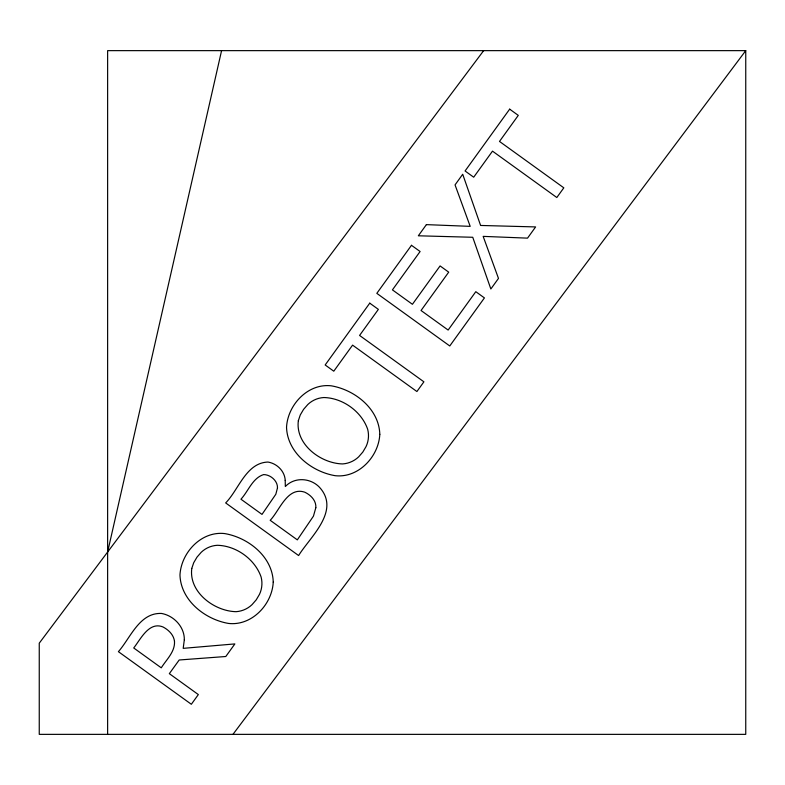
<?xml version="1.0" encoding="UTF-8"?>
<svg xmlns="http://www.w3.org/2000/svg" width="785" height="785" viewBox="0 0 785 785"><rect width="100%" height="100%" fill="white"/><g stroke="black" fill="none" stroke-linecap="round" stroke-linejoin="round"><path stroke-width="1.18" d="M107.624 552.032L221.576 50.642M483.658 50.642L39.25 643.19L39.25 734.358L745.75 734.358L745.75 50.642L107.624 50.642L107.624 734.358M232.968 734.358L745.75 50.642M174.496 641.414C175.143 651.835 166.361 659.645 161.259 667.829L133.725 647.968C140.613 639.265 148.973 621.278 162.937 626.94C168.569 629.855 173.74 634.82 174.496 641.414M285.22 480.42L285.318 486.523C295.023 476.318 311.93 477.947 320.604 488.555C339.826 511.8 309.722 537.411 298.614 555.544L225.668 502.93C238.728 489.722 246.058 462.757 267.999 462.051C276.968 463.542 284.778 471.118 285.22 480.42M191.785 568.428C188.626 592.155 214.325 611.27 236.118 611.682A25.669 25.669 0 0 0 252.044 604.646L256.244 599.828L259.492 594.323A25.562 25.562 0 0 0 261.111 577.014C254.939 559.155 236.138 545.673 217.278 545.29A25.248 25.248 0 0 0 201.264 552.247L197.015 557.115L193.709 562.727L191.785 568.428M298.349 420.682C295.18 444.398 320.888 463.523 342.682 463.925A25.669 25.669 0 0 0 358.608 456.899L362.807 452.082L366.055 446.577A25.562 25.562 0 0 0 367.674 429.267C361.502 411.409 342.702 397.926 323.842 397.534A25.248 25.248 0 0 0 307.828 404.491L303.579 409.358L300.262 414.971L298.349 420.682M273.239 582.097C272.14 604.401 251.877 626.047 228.621 623.447C205.052 619.493 180.746 600.397 179.971 575.012C181.139 552.679 201.254 530.935 224.598 533.564C248.207 537.519 272.552 556.643 273.239 582.097M379.803 434.35C378.694 456.654 358.431 478.3 335.185 475.69C311.616 471.746 287.31 452.651 286.535 427.256C287.702 404.923 307.808 383.178 331.162 385.808C354.771 389.762 379.116 408.897 379.803 434.35M184.328 639.726L183.199 648.351L234.872 643.916L225.795 656.505L179.196 659.989L169.334 673.658L198.34 694.578L191.344 704.273L118.398 651.668C130.477 637.96 139.455 612.486 161.494 613.448C173.838 615.656 184.504 626.813 184.328 639.726M315.835 507.709L313.45 516.128L297.329 539.874L270.187 520.298C279.499 510.76 287.408 486.278 304.776 492.195C310.791 495.05 316.345 500.555 315.835 507.709M277.488 487.877L275.82 494.265L262.004 514.401L240.946 499.201C248.354 491.263 252.456 478.075 263.652 474.582C270.433 474.631 277.713 480.744 277.488 487.877M369.755 303.157L325.167 364.976L333.782 371.197L352.583 345.135L416.904 391.529L423.9 381.824L359.579 335.44L378.37 309.378L369.755 303.157M411.477 245.303L376.82 293.354L449.766 345.969L484.423 297.908L475.798 291.686L448.137 330.053L421.045 310.507L448.706 272.15L440.091 265.929L412.419 304.295L392.431 289.881L420.103 251.514L411.477 245.303M426.392 224.628L418.336 235.794L472.747 237.276L490.851 288.988L498.485 278.41L483.158 236.373L527.53 238.14L535.615 226.924L480.606 225.452L462.708 174.26L455.045 184.897L470.195 226.355L426.392 224.628M509.671 109.154L465.073 170.983L473.698 177.204L492.499 151.142L556.82 197.526L563.816 187.831L499.495 141.437L518.286 115.375L509.671 109.154"/></g></svg>
